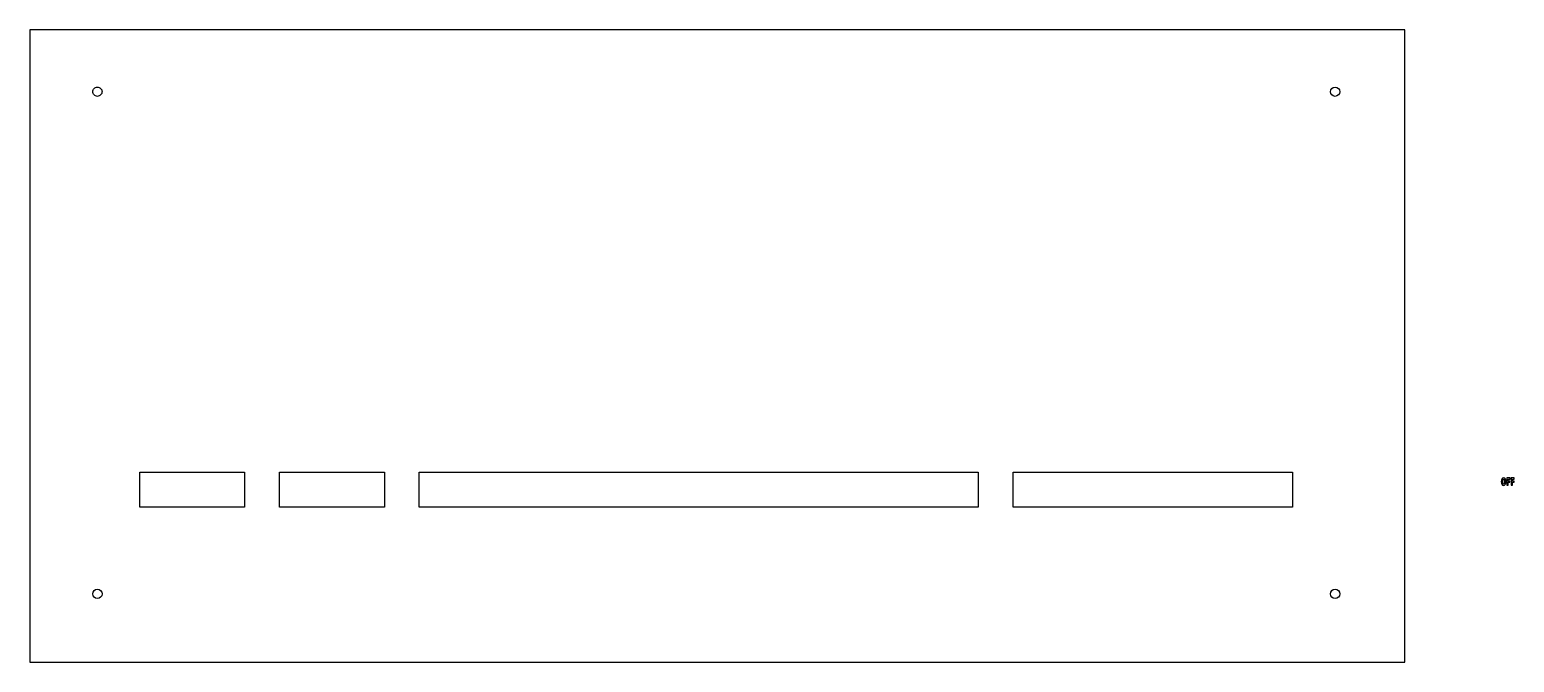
# Model space of a CAD drawing. Extents: x -18 to 522, y -39 to 191.
import ezdxf

# ---------------------------------------------------------------- set-up
doc = ezdxf.new("R2010")
doc.units = 0
doc.layers.add('Engraving', color=7, linetype='CONTINUOUS')

msp = doc.modelspace()

# ---------------------------------------------------------------- linework, layer by layer
at = {"layer": 'Engraving', "color": 1}
for points in [[(-17.824097, 190.746944), (-17.824097, -39.255361), (482.176667, -39.255361), (482.176667, 190.746944), (-17.824097, 190.746944), (-17.824097, 190.746944)], [(6.773333, 169.906597), (7.117292, 169.880139), (7.434792, 169.774306), (7.725833, 169.624375), (7.972778, 169.412708), (8.184444, 169.156944), (8.343194, 168.874722), (8.440208, 168.557222), (8.475486, 168.213264), (8.440208, 167.869306), (8.343194, 167.551806), (8.184444, 167.260764), (7.972778, 167.005), (7.725833, 166.802153), (7.434792, 166.643403), (7.117292, 166.546389), (6.773333, 166.511111), (6.429375, 166.546389), (6.111875, 166.643403), (5.820833, 166.802153), (5.573889, 167.005), (5.362222, 167.260764), (5.203472, 167.551806), (5.106458, 167.869306), (5.071181, 168.213264), (5.106458, 168.557222), (5.203472, 168.874722), (5.362222, 169.156944), (5.573889, 169.412708), (5.820833, 169.624375), (6.111875, 169.774306), (6.429375, 169.880139), (6.773333, 169.906597), (6.773333, 169.906597)], [(456.776667, 169.906597), (457.438139, 169.774306), (457.976111, 169.412708), (458.337694, 168.874722), (458.47, 168.213264), (458.337694, 167.551806), (457.976111, 167.013819), (457.438139, 166.643403), (456.776667, 166.511111), (456.115194, 166.643403), (455.577222, 167.013819), (455.206806, 167.551806), (455.074528, 168.213264), (455.206806, 168.874722), (455.577222, 169.412708), (456.115194, 169.774306), (456.776667, 169.906597), (456.776667, 169.906597)], [(22.225, 29.862639), (60.325, 29.862639), (60.325, 17.162639), (22.225, 17.162639), (22.225, 29.862639), (22.225, 29.862639)], [(73.025, 29.862639), (111.125, 29.862639), (111.125, 17.162639), (73.025, 17.162639), (73.025, 29.862639), (73.025, 29.862639)], [(123.825, 29.862639), (327.025, 29.862639), (327.025, 17.162639), (123.825, 17.162639), (123.825, 29.862639), (123.825, 29.862639)], [(339.725, 29.862639), (441.325, 29.862639), (441.325, 17.162639), (339.725, 17.162639), (339.725, 29.862639), (339.725, 29.862639)], [(6.773333, -12.682361), (7.434792, -12.814653), (7.972778, -13.17625), (8.343194, -13.714236), (8.475486, -14.375694), (8.343194, -15.045972), (7.972778, -15.583972), (7.434792, -15.945556), (6.773333, -16.077861), (6.111875, -15.945556), (5.573889, -15.583972), (5.203472, -15.045972), (5.071181, -14.375694), (5.203472, -13.714236), (5.573889, -13.17625), (6.111875, -12.814653), (6.773333, -12.682361), (6.773333, -12.682361)], [(456.776667, -12.682361), (457.438139, -12.814653), (457.976111, -13.17625), (458.337694, -13.714236), (458.47, -14.375694), (458.337694, -15.037153), (457.976111, -15.575139), (457.438139, -15.945556), (456.776667, -16.077861), (456.115194, -15.945556), (455.577222, -15.575139), (455.206806, -15.037153), (455.074528, -14.375694), (455.206806, -13.714236), (455.577222, -13.17625), (456.115194, -12.814653), (456.776667, -12.682361), (456.776667, -12.682361)]]:
    msp.add_lwpolyline(points, dxfattribs=at)
at = {"layer": 'Engraving', "color": 7}
for points in [[(519.212306, 25.095184), (519.729788, 25.095184), (519.729788, 26.193592), (520.330235, 26.193592), (520.330235, 26.624262), (519.729788, 26.624262), (519.729788, 27.307806), (520.369742, 27.307806), (520.369742, 27.758232), (519.212306, 27.758232), (519.212306, 25.095184)], [(520.763088, 25.095184), (521.28057, 25.095184), (521.28057, 26.193592), (521.881017, 26.193592), (521.881017, 26.624262), (521.28057, 26.624262), (521.28057, 27.307806), (521.920523, 27.307806), (521.920523, 27.758232), (520.763088, 27.758232), (520.763088, 25.095184)]]:
    msp.add_lwpolyline(points, dxfattribs=at)
for points in [[(518.064889, 27.789841), (517.472372, 27.789841), (517.184001, 27.161613), (517.184001, 26.434611)], [(517.721236, 26.426708), (517.721236, 26.99962), (517.835778, 27.339413), (518.041185, 27.339413)], [(518.041185, 27.339413), (518.278197, 27.339413), (518.349309, 26.916646), (518.349309, 26.450414)], [(518.886545, 26.474121), (518.886545, 27.082591), (518.704842, 27.789841), (518.064889, 27.789841)], [(517.184001, 26.434611), (517.184001, 25.703654), (517.421013, 25.063574), (518.025382, 25.063574)], [(518.045135, 25.514002), (517.835778, 25.514002), (517.721236, 25.822189), (517.721236, 26.426708)], [(518.025382, 25.063574), (518.531012, 25.063574), (518.886545, 25.470541), (518.886545, 26.474121)], [(518.349309, 26.450414), (518.349309, 25.909112), (518.266345, 25.514002), (518.045135, 25.514002)]]:
    msp.add_open_spline(points, degree=3, dxfattribs=at)

doc.saveas('drawing.dxf')
